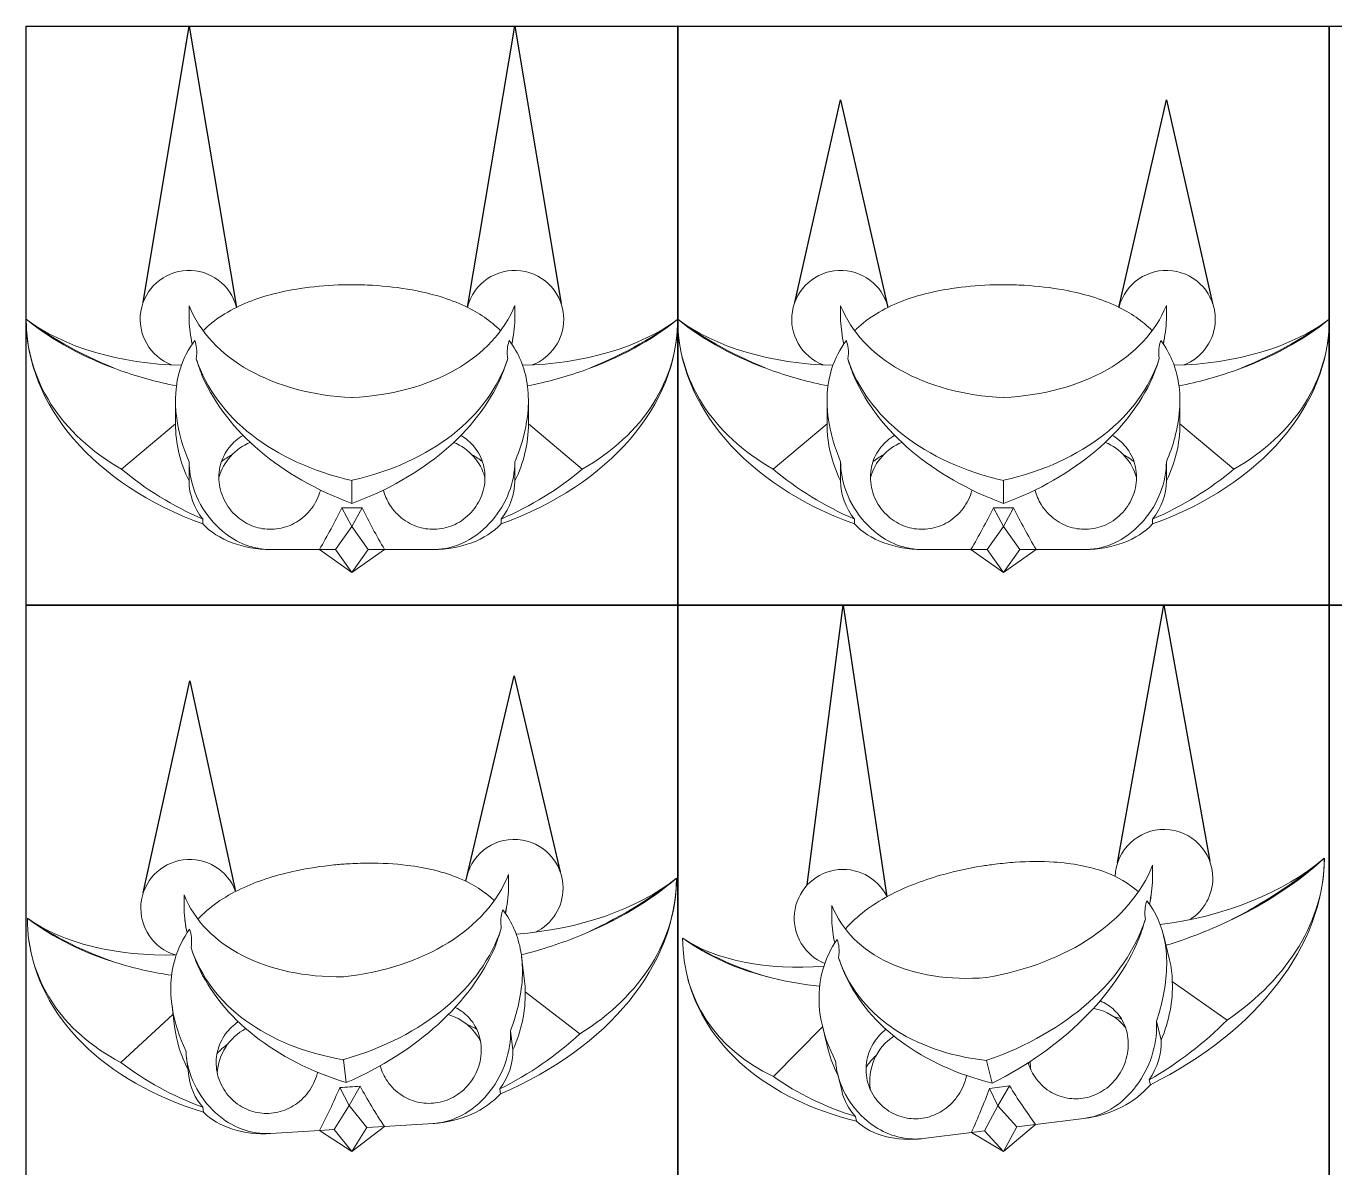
# Model space of a CAD drawing. Header units: inches. Extents: x -100 to 120, y -116 to 15.
# Drawn here: x -77.69 to -37.52, y -97.79 to -62.74 of the extents above; entities that cross this region are included whole.
import ezdxf

# ---------------------------------------------------------------- set-up
doc = ezdxf.new("R2010")
doc.units = ezdxf.units.IN
doc.header["$MEASUREMENT"] = 0

msp = doc.modelspace()

# ---------------------------------------------------------------- linework, layer by layer
for p, q in [((-74.099, -71.219), (-72.69, -62.737)), ((-72.69, -62.737), (-71.237, -71.371)), ((-64.146, -71.371), (-62.69, -62.737)), ((-62.69, -62.737), (-61.272, -71.251)), ((-54.099, -71.219), (-52.69, -64.996)), ((-52.69, -64.996), (-51.237, -71.371)), ((-44.146, -71.371), (-42.69, -64.996)), ((-42.69, -64.996), (-41.272, -71.251)), ((-53.713, -89.107), (-52.615, -80.515)), ((-52.615, -80.515), (-51.268, -89.469)), ((-44.192, -88.433), (-42.767, -80.515)), ((-42.767, -80.515), (-41.36, -88.381)), ((-64.195, -88.993), (-62.71, -82.688)), ((-62.71, -82.688), (-61.297, -88.704)), ((-74.096, -89.352), (-72.672, -82.842)), ((-72.672, -82.842), (-71.263, -89.308))]:
    msp.add_line(p, q)
at = {"color": 0, "linetype": 'Continuous', "lineweight": 0, "extrusion": (1.3e-15, 0.707107, 0.707107)}
for p, q in [((-72.691, -71.321), (-72.69, -71.772)), ((-62.69, -71.747), (-62.691, -71.312)), ((-52.691, -71.321), (-52.69, -71.772)), ((-42.69, -71.747), (-42.691, -71.312)), ((-73.108, -74.945), (-73.108, -74.236)), ((-62.274, -74.945), (-62.274, -74.236)), ((-53.108, -74.945), (-53.108, -74.236)), ((-42.274, -74.945), (-42.274, -74.236)), ((-73.108, -74.945), (-74.762, -76.339)), ((-60.62, -76.339), (-62.274, -74.945)), ((-53.108, -74.945), (-54.762, -76.339)), ((-40.62, -76.339), (-42.274, -74.945)), ((-72.691, -76.701), (-72.691, -76.11)), ((-62.691, -76.701), (-62.691, -76.11)), ((-52.691, -76.701), (-52.691, -76.11)), ((-42.691, -76.701), (-42.691, -76.11)), ((-67.691, -77.394), (-67.691, -76.688)), ((-47.691, -77.394), (-47.691, -76.688)), ((-72.268, -77.873), (-72.268, -78.024)), ((-68.002, -77.529), (-67.691, -78.101)), ((-67.691, -78.101), (-67.38, -77.529)), ((-63.114, -78.024), (-63.114, -77.873)), ((-52.268, -77.873), (-52.268, -78.024)), ((-48.002, -77.529), (-47.691, -78.101)), ((-47.691, -78.101), (-47.38, -77.529)), ((-43.114, -78.024), (-43.114, -77.873)), ((-67.691, -78.101), (-68.191, -78.808)), ((-67.191, -78.808), (-67.691, -78.101)), ((-47.691, -78.101), (-48.191, -78.808)), ((-47.191, -78.808), (-47.691, -78.101)), ((-70.191, -78.808), (-68.691, -78.808)), ((-68.691, -78.808), (-68.191, -78.808)), ((-67.691, -79.515), (-68.691, -78.808)), ((-68.191, -78.808), (-67.691, -79.515)), ((-67.691, -79.515), (-67.191, -78.808)), ((-66.691, -78.808), (-67.691, -79.515)), ((-67.191, -78.808), (-66.691, -78.808)), ((-66.691, -78.808), (-65.191, -78.808)), ((-50.191, -78.808), (-48.691, -78.808)), ((-48.691, -78.808), (-48.191, -78.808)), ((-47.691, -79.515), (-48.691, -78.808)), ((-48.191, -78.808), (-47.691, -79.515)), ((-47.691, -79.515), (-47.191, -78.808)), ((-46.691, -78.808), (-47.691, -79.515)), ((-47.191, -78.808), (-46.691, -78.808)), ((-46.691, -78.808), (-45.191, -78.808)), ((-43.114, -88.932), (-43.114, -88.498)), ((-62.884, -89.222), (-62.884, -88.787)), ((-72.846, -89.413), (-72.846, -89.864)), ((-52.962, -89.735), (-52.962, -90.186)), ((-72.816, -90.202), (-72.817, -90.198)), ((-77.615, -90.743), (-77.616, -90.738)), ((-42.591, -91.411), (-42.783, -90.64)), ((-62.393, -92.057), (-62.486, -91.304)), ((-57.394, -91.935), (-57.399, -91.915)), ((-60.696, -93.683), (-62.372, -92.391)), ((-40.825, -93.255), (-42.51, -92.067)), ((-73.136, -93.454), (-73.223, -92.749)), ((-73.182, -93.076), (-74.784, -94.555)), ((-62.752, -94.172), (-62.825, -93.583)), ((-53.244, -93.464), (-54.752, -94.992)), ((-53.069, -94.167), (-53.239, -93.484)), ((-42.85, -93.87), (-42.996, -93.288)), ((-72.701, -94.971), (-72.77, -94.412)), ((-67.865, -95.177), (-67.952, -94.475)), ((-48.038, -95.194), (-48.212, -94.499)), ((-52.648, -95.453), (-52.778, -94.933)), ((-43.183, -95.24), (-43.22, -95.092)), ((-68.061, -95.328), (-67.778, -95.882)), ((-67.778, -95.882), (-67.441, -95.29)), ((-63.131, -95.52), (-63.15, -95.37)), ((-48.117, -95.353), (-47.865, -95.89)), ((-47.865, -95.89), (-47.504, -95.276)), ((-72.27, -95.934), (-72.251, -96.084)), ((-67.778, -95.882), (-68.233, -96.618)), ((-67.237, -96.557), (-67.778, -95.882)), ((-47.865, -95.89), (-48.27, -96.653)), ((-47.286, -96.53), (-47.865, -95.89)), ((-52.236, -96.216), (-52.199, -96.364)), ((-46.706, -96.463), (-45.229, -96.279)), ((-70.182, -96.74), (-68.687, -96.648)), ((-68.687, -96.648), (-68.233, -96.618)), ((-67.691, -97.293), (-68.687, -96.648)), ((-68.233, -96.618), (-67.691, -97.293)), ((-66.695, -96.525), (-67.691, -97.293)), ((-67.691, -97.293), (-67.237, -96.557)), ((-67.237, -96.557), (-66.695, -96.525)), ((-66.695, -96.525), (-65.201, -96.432)), ((-50.153, -96.893), (-48.676, -96.709)), ((-48.676, -96.709), (-48.27, -96.653)), ((-47.691, -97.293), (-48.676, -96.709)), ((-48.27, -96.653), (-47.691, -97.293)), ((-46.706, -96.463), (-47.691, -97.293)), ((-47.691, -97.293), (-47.286, -96.53)), ((-47.286, -96.53), (-46.706, -96.463))]:
    msp.add_line(p, q, dxfattribs=at)
for points in [[(-77.691, -62.737), (-57.691, -62.737), (-57.691, -80.515), (-77.691, -80.515)], [(-57.691, -62.737), (-37.691, -62.737), (-37.691, -80.515), (-57.691, -80.515)], [(-37.691, -62.737), (-17.691, -62.737), (-17.691, -80.515), (-37.691, -80.515)], [(-77.691, -80.515), (-57.691, -80.515), (-57.691, -98.293), (-77.691, -98.293)], [(-57.691, -80.515), (-37.691, -80.515), (-37.691, -98.293), (-57.691, -98.293)], [(-37.691, -80.515), (-17.691, -80.515), (-17.691, -98.293), (-37.691, -98.293)]]:
    msp.add_lwpolyline(points, close=True)
at = {"color": 0, "linetype": 'Continuous', "lineweight": 0}
for centre, radius, start, end in [((-72.691, -71.737), 1.5, 14.1311, 249.0908), ((-62.691, -71.737), 1.5, 0, 165.8689), ((-52.691, -71.737), 1.5, 14.1311, 249.0908), ((-42.691, -71.737), 1.5, 0, 165.8689), ((-62.691, -71.737), 1.5, 290.9092, 0), ((-42.691, -71.737), 1.5, 290.9092, 0), ((-70.191, -77.04), 1.644, 112.2222, 164.4291), ((-65.191, -77.04), 1.644, 15.5709, 67.7791), ((-50.191, -77.04), 1.644, 112.2222, 164.4291), ((-45.191, -77.04), 1.644, 15.5709, 67.7791), ((-42.767, -88.901), 1.5, 0, 177.7785), ((-62.71, -89.207), 1.5, 0, 171.7896), ((-72.672, -89.823), 1.5, 20.0767, 252.8097), ((-52.615, -90.129), 1.5, 26.1148, 248.0112), ((-42.767, -88.901), 1.5, 301.8441, 0), ((-62.71, -89.207), 1.5, 295.8148, 0), ((-65.201, -94.664), 1.644, 27.6283, 73.516), ((-45.229, -94.512), 1.644, 38.7392, 79.4387), ((-70.182, -94.973), 1.644, 117.7905, 177.0461), ((-50.153, -95.125), 1.644, 123.2046, 189.5262), ((-45.229, -94.512), 1.644, 180.4961, 189.5262)]:
    msp.add_arc(centre, radius, start, end, dxfattribs=at)
for centre, major_axis, ratio, start_param, end_param in [((-65.851, -69.04), (-6.969, -1.901), 0.681008, 0.081476, 1.12442), ((-69.525, -69.049), (6.957, -1.896), 0.680688, 5.158974, 6.204446), ((-45.851, -69.04), (-6.969, -1.901), 0.681008, 0.081476, 1.12442), ((-49.525, -69.049), (6.957, -1.896), 0.680688, 5.158974, 6.204446), ((-67.691, -71.737), (10, 0), 0.707107, 3.141593, 4.236941), ((-67.691, -70.379), (9.843, 2.585), 0.682742, 2.964142, 3.74954), ((-72.691, -69.616), (-6.25, 0), 0.565685, 0.643501, 1.532969), ((-67.691, -67.495), (12.5, 0), 0.565685, 3.785094, 4.108983), ((-67.691, -65.075), (12.304, 3.232), 0.682742, 3.607643, 3.931532), ((-63.343, -71.538), (-9.353, 0), 0.707107, 0.035392, 0.14589), ((-63.343, -70.216), (-9.196, -2.509), 0.681008, 6.134867, 6.246928), ((-67.691, -71.737), (10, 0), 0.707107, 5.187837, 6.283185), ((-72.04, -70.215), (9.198, -2.507), 0.680688, 0.03581, 0.151875), ((-72.04, -71.538), (9.355, 0), 0.707107, 6.137162, 6.251596), ((-62.691, -69.616), (-6.25, 0), 0.565685, 1.608624, 2.498092), ((-67.691, -70.379), (9.843, -2.585), 0.682742, 5.675238, 6.460636), ((-67.691, -67.495), (12.5, 0), 0.565685, 5.315794, 5.639684), ((-67.691, -65.075), (12.304, -3.232), 0.682742, 5.493246, 5.817135), ((-47.691, -71.737), (10, 0), 0.707107, 3.141593, 4.236941), ((-47.691, -70.379), (9.843, 2.585), 0.682742, 2.964142, 3.74954), ((-52.691, -69.616), (-6.25, 0), 0.565685, 0.643501, 1.532969), ((-47.691, -67.495), (12.5, 0), 0.565685, 3.785094, 4.108983), ((-47.691, -65.075), (12.304, 3.232), 0.682742, 3.607643, 3.931532), ((-43.343, -71.538), (-9.353, 0), 0.707107, 0.035392, 0.14589), ((-43.343, -70.216), (-9.196, -2.509), 0.681008, 6.134867, 6.246928), ((-47.691, -71.737), (10, 0), 0.707107, 5.187837, 6.283185), ((-52.04, -70.215), (9.198, -2.507), 0.680688, 0.03581, 0.151875), ((-52.04, -71.538), (9.355, 0), 0.707107, 6.137162, 6.251596), ((-42.691, -69.616), (-6.25, 0), 0.565685, 1.608624, 2.498092), ((-47.691, -70.379), (9.843, -2.585), 0.682742, 5.675238, 6.460636), ((-47.691, -67.495), (12.5, 0), 0.565685, 5.315794, 5.639684), ((-47.691, -65.075), (12.304, -3.232), 0.682742, 5.493246, 5.817135), ((-63.343, -70.216), (-9.196, -2.509), 0.681008, 0.037169, 0.903586), ((-72.04, -70.215), (9.198, -2.507), 0.680688, 5.3807, 6.24752), ((-43.343, -70.216), (-9.196, -2.509), 0.681008, 0.037169, 0.903586), ((-52.04, -70.215), (9.198, -2.507), 0.680688, 5.3807, 6.24752), ((-67.691, -65.075), (12.304, 3.232), 0.682742, 3.931532, 4.089316), ((-67.691, -65.075), (12.304, -3.232), 0.682742, 5.335462, 5.493246), ((-47.691, -65.075), (12.304, 3.232), 0.682742, 3.931532, 4.089316), ((-47.691, -65.075), (12.304, -3.232), 0.682742, 5.335462, 5.493246), ((-63.343, -71.538), (-9.353, 0), 0.707107, 0.304579, 1.087296), ((-72.04, -71.538), (9.355, 0), 0.707107, 5.195932, 5.978536), ((-43.343, -71.538), (-9.353, 0), 0.707107, 0.304579, 1.087296), ((-52.04, -71.538), (9.355, 0), 0.707107, 5.195932, 5.978536), ((-69.525, -69.567), (6.957, 1.898), 0.681008, 4.790882, 4.791801), ((-49.525, -69.567), (6.957, 1.898), 0.681008, 4.790882, 4.791801), ((-67.691, -74.945), (-5.417, 0), 0.842968, 0, 0.394791), ((-67.691, -74.945), (-5.417, 0), 0.842968, 2.746802, 3.141593), ((-47.691, -74.945), (-5.417, 0), 0.842968, 0, 0.394791), ((-47.691, -74.945), (-5.417, 0), 0.842968, 2.746802, 3.141593), ((-70.191, -77.04), (2, 0), 0.707107, 2.205321, 2.423085), ((-65.191, -77.04), (2, 0), 0.707107, 0.718508, 0.936272), ((-50.191, -77.04), (2, 0), 0.707107, 2.205321, 2.423085), ((-45.191, -77.04), (2, 0), 0.707107, 0.718508, 0.936272), ((-67.691, -70.379), (10, 0), 0.842968, 3.926991, 4.236941), ((-70.191, -76.701), (2.5, 0), 0.842968, 3.141593, 3.73158), ((-72.04, -71.446), (9.197, 2.509), 0.681008, 5.012222, 5.013527), ((-67.691, -70.379), (10, 0), 0.842968, 5.187837, 5.497787), ((-65.191, -76.701), (2.5, 0), 0.842968, 5.693198, 6.283185), ((-47.691, -70.379), (10, 0), 0.842968, 3.926991, 4.236941), ((-50.191, -76.701), (2.5, 0), 0.842968, 3.141593, 3.73158), ((-52.04, -71.446), (9.197, 2.509), 0.681008, 5.012222, 5.013527), ((-47.691, -70.379), (10, 0), 0.842968, 5.187837, 5.497787), ((-45.191, -76.701), (2.5, 0), 0.842968, 5.693198, 6.283185), ((-70.191, -77.04), (-2.5, 0), 0.707107, 0.589988, 1.570796), ((-65.191, -77.04), (2.5, 0), 0.707107, 4.712389, 5.693198), ((-50.191, -77.04), (-2.5, 0), 0.707107, 0.589988, 1.570796), ((-45.191, -77.04), (2.5, 0), 0.707107, 4.712389, 5.693198), ((-47.691, -89.515), (9.703, 2.42), 0.696364, 5.015903, 6.111252), ((-42.637, -86.772), (-6.117, -1.297), 0.55446, 1.414181, 2.345823), ((-48.025, -88.177), (10.181, -0.213), 0.69433, 5.512286, 6.297684), ((-47.431, -85.256), (12.234, 2.594), 0.55446, 5.163526, 5.487416), ((-48.025, -82.874), (12.726, -0.266), 0.69433, 5.330293, 5.654183), ((-50.082, -87.088), (7.213, -0.224), 0.693038, 4.996997, 6.042469), ((-69.812, -86.949), (7.134, -1.074), 0.689316, 5.078896, 6.124368), ((-67.691, -89.515), (9.924, 1.228), 0.704416, 5.100901, 6.196249), ((-62.645, -87.084), (-6.216, -0.655), 0.562869, 1.510712, 2.421311), ((-67.859, -88.162), (10.082, -1.417), 0.691003, 5.594633, 6.380031), ((-67.56, -85.269), (12.432, 1.311), 0.562869, 5.239014, 5.562904), ((-67.859, -82.858), (12.602, -1.772), 0.691003, 5.41264, 5.73653), ((-52.646, -88.569), (9.535, -0.296), 0.693038, 6.156381, 6.273083), ((-52.321, -89.871), (9.077, 2.263), 0.696364, 5.964017, 6.079663), ((-66.151, -86.713), (-6.703, -2.679), 0.667448, 0.004533, 1.047478), ((-72.361, -88.272), (9.431, -1.42), 0.689316, 6.238595, 6.354982), ((-72.198, -89.589), (9.284, 1.149), 0.704416, 6.049615, 6.16466), ((-63.697, -87.737), (-8.845, -3.535), 0.667448, 6.057924, 6.169637), ((-46.464, -86.628), (-6.364, -3.396), 0.648958, 6.215067, 7.258012), ((-67.859, -88.162), (9.478, 3.689), 0.669531, 2.886642, 3.67204), ((-72.607, -87.7), (-6.216, -0.655), 0.562869, 0.566721, 1.434629), ((-67.56, -85.269), (12.432, 1.311), 0.562869, 3.708314, 4.032203), ((-67.859, -82.858), (11.847, 4.612), 0.669531, 3.530143, 3.854033), ((-63.534, -89.054), (-9.282, -1.148), 0.704416, 0, 0.058324), ((-44.081, -87.502), (-8.397, -4.481), 0.648958, 5.985273, 6.096617), ((-52.646, -88.569), (9.535, -0.296), 0.693038, 5.218723, 6.085542), ((-48.025, -82.874), (12.726, -0.266), 0.69433, 5.158265, 5.330293), ((-67.691, -89.515), (9.924, 1.228), 0.704416, 3.141593, 4.150005), ((-72.361, -88.272), (9.431, -1.42), 0.689316, 5.300622, 6.167442), ((-67.859, -82.858), (12.602, -1.772), 0.691003, 5.246901, 5.41264), ((-48.025, -88.177), (9.007, 4.708), 0.65137, 2.813414, 3.598812), ((-52.485, -88), (-6.117, -1.297), 0.55446, 0.491233, 1.336801), ((-47.431, -85.256), (12.234, 2.594), 0.55446, 3.632825, 3.956715), ((-48.025, -82.874), (11.258, 5.885), 0.65137, 3.456915, 3.780805), ((-52.321, -89.871), (9.077, 2.263), 0.696364, 5.023998, 5.806602), ((-63.697, -87.737), (-8.845, -3.535), 0.667448, 6.243412, 7.109829), ((-72.198, -89.589), (9.284, 1.149), 0.704416, 5.108996, 5.8916), ((-67.859, -82.858), (11.847, 4.612), 0.669531, 3.854033, 4.00347), ((-63.534, -89.054), (-9.282, -1.148), 0.704416, 0.217643, 1.00036), ((-44.081, -87.502), (-8.397, -4.481), 0.648958, 6.17076, 7.037178), ((-48.025, -92.007), (-5.515, 0.115), 0.69433, 3.156092, 3.328025), ((-69.748, -87.465), (6.692, 2.674), 0.667448, 4.713939, 4.714858), ((-47.691, -89.515), (9.703, 2.42), 0.696364, 3.141593, 4.065007), ((-48.025, -82.874), (11.258, 5.885), 0.65137, 3.780805, 3.92135), ((-43.756, -88.804), (-9.075, -2.263), 0.696364, 0.132646, 0.915363), ((-49.955, -87.599), (6.353, 3.39), 0.648958, 4.641288, 4.642207), ((-67.768, -92.725), (-5.346, -0.881), 0.839878, 2.626082, 3.020874), ((-67.859, -91.992), (-5.461, 0.768), 0.691003, 3.238438, 3.325374), ((-47.844, -92.732), (-5.145, -1.709), 0.830728, 2.511454, 2.906245), ((-45.229, -94.512), (1.941, 0.484), 0.696364, 0.769756, 0.916505), ((-67.768, -92.725), (-5.346, -0.881), 0.839878, 6.249402, 6.551452), ((-65.201, -94.664), (1.985, 0.246), 0.704416, 0.74771, 0.931159), ((-48.025, -88.177), (9.499, 3.155), 0.830728, 4.95249, 5.26244), ((-70.182, -94.973), (1.985, 0.246), 0.704416, 2.210434, 2.459352), ((-67.859, -88.162), (9.869, 1.626), 0.839878, 5.067118, 5.377068), ((-45.313, -94.177), (2.375, 0.789), 0.830728, 5.45785, 6.047838), ((-65.242, -94.326), (2.467, 0.407), 0.839878, 5.572479, 6.162466), ((-47.844, -92.732), (-5.145, -1.709), 0.830728, 6.219772, 6.409397), ((-50.153, -95.125), (1.941, 0.484), 0.696364, 2.225088, 2.501133), ((-67.859, -88.162), (9.869, 1.626), 0.839878, 3.806272, 4.116222), ((-72.209, -89.498), (8.847, 3.536), 0.667448, 4.935279, 4.936584), ((-52.344, -89.781), (8.398, 4.481), 0.648958, 4.862628, 4.863933), ((-70.223, -94.634), (2.467, 0.407), 0.839878, 3.10781, 3.610861), ((-48.025, -88.177), (9.499, 3.155), 0.830728, 3.691644, 4.001594), ((-65.201, -94.664), (2.481, 0.307), 0.704416, 4.625453, 5.606262), ((-50.237, -94.791), (2.375, 0.789), 0.830728, 3.078179, 3.496233), ((-45.229, -94.512), (2.426, 0.605), 0.696364, 4.540455, 5.521264), ((-70.182, -94.973), (-2.481, -0.307), 0.704416, 0.503052, 1.48386), ((-50.153, -95.125), (-2.426, -0.605), 0.696364, 0.418054, 1.398863)]:
    msp.add_ellipse(centre, major_axis=major_axis, ratio=ratio, start_param=start_param, end_param=end_param, dxfattribs=at)
for points, knots in [([(-67.691, -70.677), (-67.832, -70.677), (-67.973, -70.679), (-68.509, -70.699), (-68.899, -70.735), (-69.844, -70.879), (-70.378, -71.013), (-71.384, -71.412), (-71.839, -71.686), (-72.22, -72.052), (-72.239, -72.071), (-72.258, -72.09)], [14.324597, 14.324597, 14.324597, 14.324597, 14.74665, 14.74665, 15.93184, 15.93184, 17.714757, 17.714757, 19.670927, 19.670927, 19.776899, 19.776899, 19.776899, 19.776899]), ([(-63.126, -72.089), (-63.424, -71.787), (-63.792, -71.538), (-64.699, -71.109), (-65.248, -70.945), (-66.234, -70.765), (-66.643, -70.718), (-67.269, -70.682), (-67.48, -70.677), (-67.691, -70.677)], [8.873057, 8.873057, 8.873057, 8.873057, 10.541402, 10.541402, 12.437753, 12.437753, 13.692559, 13.692559, 14.324597, 14.324597, 14.324597, 14.324597]), ([(-47.691, -70.677), (-47.832, -70.677), (-47.973, -70.679), (-48.509, -70.699), (-48.899, -70.735), (-49.844, -70.879), (-50.378, -71.013), (-51.384, -71.412), (-51.839, -71.686), (-52.22, -72.052), (-52.239, -72.071), (-52.258, -72.09)], [14.324597, 14.324597, 14.324597, 14.324597, 14.74665, 14.74665, 15.93184, 15.93184, 17.714757, 17.714757, 19.670927, 19.670927, 19.776899, 19.776899, 19.776899, 19.776899]), ([(-43.126, -72.089), (-43.424, -71.787), (-43.792, -71.538), (-44.699, -71.109), (-45.248, -70.945), (-46.234, -70.765), (-46.643, -70.718), (-47.269, -70.682), (-47.48, -70.677), (-47.691, -70.677)], [8.873057, 8.873057, 8.873057, 8.873057, 10.541402, 10.541402, 12.437753, 12.437753, 13.692559, 13.692559, 14.324597, 14.324597, 14.324597, 14.324597]), ([(-72.515, -72.387), (-72.714, -72.65), (-72.866, -72.943), (-73.11, -73.729), (-73.143, -74.237), (-73.011, -75.215), (-72.881, -75.666), (-72.691, -76.11)], [20.296545, 20.296545, 20.296545, 20.296545, 21.615876, 21.615876, 23.516474, 23.516474, 25.083093, 25.083093, 25.083093, 25.083093]), ([(-72.469, -72.956), (-72.45, -72.846), (-72.447, -72.737), (-72.469, -72.546), (-72.488, -72.465), (-72.515, -72.387)], [-1.4838967, -1.4838967, -1.4838967, -1.4838967, -1.0188714, -1.0188714, -0.6566766, -0.6566766, -0.6566766, -0.6566766]), ([(-62.864, -72.39), (-62.868, -72.401), (-62.871, -72.411), (-62.92, -72.568), (-62.935, -72.719), (-62.916, -72.9), (-62.913, -72.922), (-62.909, -72.944)], [-1.727029, -1.727029, -1.727029, -1.727029, -1.6792943, -1.6792943, -1.0179735, -1.0179735, -0.9239678, -0.9239678, -0.9239678, -0.9239678]), ([(-62.691, -76.11), (-62.587, -75.867), (-62.501, -75.622), (-62.278, -74.798), (-62.233, -74.233), (-62.391, -73.213), (-62.576, -72.771), (-62.864, -72.39)], [3.565412, 3.565412, 3.565412, 3.565412, 4.42037, 4.42037, 6.444041, 6.444041, 8.346055, 8.346055, 8.346055, 8.346055]), ([(-52.515, -72.387), (-52.714, -72.65), (-52.866, -72.943), (-53.11, -73.729), (-53.143, -74.237), (-53.011, -75.215), (-52.881, -75.666), (-52.691, -76.11)], [20.296545, 20.296545, 20.296545, 20.296545, 21.615876, 21.615876, 23.516474, 23.516474, 25.083093, 25.083093, 25.083093, 25.083093]), ([(-52.469, -72.956), (-52.45, -72.846), (-52.447, -72.737), (-52.469, -72.546), (-52.488, -72.465), (-52.515, -72.387)], [-1.4838967, -1.4838967, -1.4838967, -1.4838967, -1.0188714, -1.0188714, -0.6566766, -0.6566766, -0.6566766, -0.6566766]), ([(-42.864, -72.39), (-42.868, -72.401), (-42.871, -72.411), (-42.92, -72.568), (-42.935, -72.719), (-42.916, -72.9), (-42.913, -72.922), (-42.909, -72.944)], [-1.727029, -1.727029, -1.727029, -1.727029, -1.6792943, -1.6792943, -1.0179735, -1.0179735, -0.9239678, -0.9239678, -0.9239678, -0.9239678]), ([(-42.691, -76.11), (-42.587, -75.867), (-42.501, -75.622), (-42.278, -74.798), (-42.233, -74.233), (-42.391, -73.213), (-42.576, -72.771), (-42.864, -72.39)], [3.565412, 3.565412, 3.565412, 3.565412, 4.42037, 4.42037, 6.444041, 6.444041, 8.346055, 8.346055, 8.346055, 8.346055]), ([(-68.658, -76.981), (-68.665, -77.01), (-68.674, -77.04), (-68.746, -77.264), (-68.846, -77.448), (-69.113, -77.769), (-69.276, -77.904), (-69.632, -78.094), (-69.818, -78.153), (-70.198, -78.198), (-70.387, -78.186), (-70.762, -78.09), (-70.944, -78.004), (-71.278, -77.763), (-71.423, -77.605), (-71.65, -77.239), (-71.725, -77.031), (-71.789, -76.609), (-71.778, -76.397), (-71.671, -76.004), (-71.58, -75.824), (-71.339, -75.523), (-71.197, -75.4), (-71.032, -75.304)], [-6.437347, -6.437347, -6.437347, -6.437347, -6.340288, -6.340288, -5.695023, -5.695023, -5.057774, -5.057774, -4.47528, -4.47528, -3.910081, -3.910081, -3.309476, -3.309476, -2.659144, -2.659144, -1.973982, -1.973982, -1.29621, -1.29621, -0.646635, -0.646635, -0.052693, -0.052693, -0.052693, -0.052693]), ([(-64.35, -75.304), (-64.29, -75.339), (-64.233, -75.378), (-64.027, -75.537), (-63.903, -75.679), (-63.701, -76.023), (-63.636, -76.227), (-63.604, -76.544), (-63.605, -76.651), (-63.628, -76.862), (-63.651, -76.967), (-63.746, -77.264), (-63.846, -77.448), (-64.113, -77.769), (-64.276, -77.904), (-64.632, -78.094), (-64.818, -78.153), (-65.198, -78.198), (-65.387, -78.186), (-65.762, -78.09), (-65.944, -78.004), (-66.278, -77.763), (-66.423, -77.605), (-66.62, -77.287), (-66.684, -77.136), (-66.724, -76.981)], [-8.532519, -8.532519, -8.532519, -8.532519, -8.315113, -8.315113, -7.711953, -7.711953, -7.021986, -7.021986, -6.67905, -6.67905, -6.340288, -6.340288, -5.695023, -5.695023, -5.057774, -5.057774, -4.47528, -4.47528, -3.910081, -3.910081, -3.309476, -3.309476, -2.659144, -2.659144, -2.149002, -2.149002, -2.149002, -2.149002]), ([(-48.658, -76.981), (-48.665, -77.01), (-48.674, -77.04), (-48.746, -77.264), (-48.846, -77.448), (-49.113, -77.769), (-49.276, -77.904), (-49.632, -78.094), (-49.818, -78.153), (-50.198, -78.198), (-50.387, -78.186), (-50.762, -78.09), (-50.944, -78.004), (-51.278, -77.763), (-51.423, -77.605), (-51.65, -77.239), (-51.725, -77.031), (-51.789, -76.609), (-51.778, -76.397), (-51.671, -76.004), (-51.58, -75.824), (-51.339, -75.523), (-51.197, -75.4), (-51.032, -75.304)], [-6.437347, -6.437347, -6.437347, -6.437347, -6.340288, -6.340288, -5.695023, -5.695023, -5.057774, -5.057774, -4.47528, -4.47528, -3.910081, -3.910081, -3.309476, -3.309476, -2.659144, -2.659144, -1.973982, -1.973982, -1.29621, -1.29621, -0.646635, -0.646635, -0.052693, -0.052693, -0.052693, -0.052693]), ([(-44.35, -75.304), (-44.29, -75.339), (-44.233, -75.378), (-44.027, -75.537), (-43.903, -75.679), (-43.701, -76.023), (-43.636, -76.227), (-43.604, -76.544), (-43.605, -76.651), (-43.628, -76.862), (-43.651, -76.967), (-43.746, -77.264), (-43.846, -77.448), (-44.113, -77.769), (-44.276, -77.904), (-44.632, -78.094), (-44.818, -78.153), (-45.198, -78.198), (-45.387, -78.186), (-45.762, -78.09), (-45.944, -78.004), (-46.278, -77.763), (-46.423, -77.605), (-46.62, -77.287), (-46.684, -77.136), (-46.724, -76.981)], [-8.532519, -8.532519, -8.532519, -8.532519, -8.315113, -8.315113, -7.711953, -7.711953, -7.021986, -7.021986, -6.67905, -6.67905, -6.340288, -6.340288, -5.695023, -5.695023, -5.057774, -5.057774, -4.47528, -4.47528, -3.910081, -3.910081, -3.309476, -3.309476, -2.659144, -2.659144, -2.149002, -2.149002, -2.149002, -2.149002]), ([(-72.691, -76.11), (-72.691, -76.245), (-72.68, -76.382), (-72.598, -76.873), (-72.464, -77.224), (-72.084, -77.841), (-71.844, -78.113), (-71.354, -78.483), (-71.126, -78.609), (-70.726, -78.745), (-70.565, -78.781), (-70.332, -78.805), (-70.262, -78.808), (-70.191, -78.808)], [12.175897, 12.175897, 12.175897, 12.175897, 12.621964, 12.621964, 13.778568, 13.778568, 14.860529, 14.860529, 15.638488, 15.638488, 16.131596, 16.131596, 16.342792, 16.342792, 16.342792, 16.342792]), ([(-65.191, -78.808), (-65.045, -78.808), (-64.9, -78.793), (-64.561, -78.721), (-64.371, -78.653), (-63.883, -78.402), (-63.612, -78.178), (-63.165, -77.657), (-62.99, -77.36), (-62.753, -76.743), (-62.691, -76.424), (-62.691, -76.11)], [16.342792, 16.342792, 16.342792, 16.342792, 16.780237, 16.780237, 17.384955, 17.384955, 18.43199, 18.43199, 19.47946, 19.47946, 20.510452, 20.510452, 20.510452, 20.510452]), ([(-45.191, -78.808), (-45.045, -78.808), (-44.9, -78.793), (-44.561, -78.721), (-44.371, -78.653), (-43.883, -78.402), (-43.612, -78.178), (-43.165, -77.657), (-42.99, -77.36), (-42.753, -76.743), (-42.691, -76.424), (-42.691, -76.11)], [16.342792, 16.342792, 16.342792, 16.342792, 16.780237, 16.780237, 17.384955, 17.384955, 18.43199, 18.43199, 19.47946, 19.47946, 20.510452, 20.510452, 20.510452, 20.510452]), ([(-67.822, -88.459), (-67.962, -88.467), (-68.103, -88.479), (-68.638, -88.532), (-69.028, -88.591), (-69.978, -88.794), (-70.516, -88.961), (-71.532, -89.422), (-71.993, -89.725), (-72.378, -90.116), (-72.399, -90.137), (-72.419, -90.159)], [14.324597, 14.324597, 14.324597, 14.324597, 14.74665, 14.74665, 15.93184, 15.93184, 17.714757, 17.714757, 19.670927, 19.670927, 19.784334, 19.784334, 19.784334, 19.784334]), ([(-63.322, -89.587), (-63.615, -89.305), (-63.974, -89.08), (-64.862, -88.707), (-65.403, -88.577), (-66.376, -88.457), (-66.78, -88.435), (-67.402, -88.438), (-67.612, -88.446), (-67.822, -88.459)], [8.880958, 8.880958, 8.880958, 8.880958, 10.541402, 10.541402, 12.437753, 12.437753, 13.692559, 13.692559, 14.324597, 14.324597, 14.324597, 14.324597]), ([(-47.952, -88.471), (-48.09, -88.488), (-48.23, -88.508), (-48.76, -88.594), (-49.147, -88.678), (-50.094, -88.938), (-50.633, -89.139), (-51.651, -89.663), (-52.114, -89.994), (-52.501, -90.41), (-52.523, -90.435), (-52.545, -90.459)], [14.324597, 14.324597, 14.324597, 14.324597, 14.74665, 14.74665, 15.93184, 15.93184, 17.714757, 17.714757, 19.670927, 19.670927, 19.791555, 19.791555, 19.791555, 19.791555]), ([(-43.552, -89.32), (-43.837, -89.058), (-44.185, -88.856), (-45.047, -88.538), (-45.574, -88.441), (-46.527, -88.381), (-46.924, -88.384), (-47.537, -88.425), (-47.744, -88.445), (-47.952, -88.471)], [8.889349, 8.889349, 8.889349, 8.889349, 10.541402, 10.541402, 12.437753, 12.437753, 13.692559, 13.692559, 14.324597, 14.324597, 14.324597, 14.324597]), ([(-63.06, -89.876), (-63.064, -89.887), (-63.067, -89.898), (-63.116, -90.057), (-63.132, -90.21), (-63.112, -90.389), (-63.109, -90.411), (-63.106, -90.433)], [-1.727029, -1.727029, -1.727029, -1.727029, -1.6792943, -1.6792943, -1.0179735, -1.0179735, -0.9239678, -0.9239678, -0.9239678, -0.9239678]), ([(-62.825, -93.583), (-62.73, -93.334), (-62.652, -93.084), (-62.452, -92.247), (-62.419, -91.679), (-62.589, -90.67), (-62.775, -90.24), (-63.06, -89.876)], [3.565412, 3.565412, 3.565412, 3.565412, 4.42037, 4.42037, 6.444041, 6.444041, 8.346055, 8.346055, 8.346055, 8.346055]), ([(-43.291, -89.597), (-43.295, -89.608), (-43.298, -89.619), (-43.348, -89.782), (-43.363, -89.935), (-43.344, -90.113), (-43.341, -90.135), (-43.337, -90.157)], [-1.727029, -1.727029, -1.727029, -1.727029, -1.6792943, -1.6792943, -1.0179735, -1.0179735, -0.9239678, -0.9239678, -0.9239678, -0.9239678]), ([(-42.996, -93.288), (-42.91, -93.034), (-42.84, -92.779), (-42.666, -91.93), (-42.646, -91.361), (-42.827, -90.362), (-43.012, -89.944), (-43.291, -89.597)], [3.565412, 3.565412, 3.565412, 3.565412, 4.42037, 4.42037, 6.444041, 6.444041, 8.346055, 8.346055, 8.346055, 8.346055]), ([(-72.674, -90.467), (-72.874, -90.743), (-73.025, -91.045), (-73.263, -91.846), (-73.288, -92.357), (-73.134, -93.326), (-72.991, -93.768), (-72.787, -94.199)], [20.296545, 20.296545, 20.296545, 20.296545, 21.615876, 21.615876, 23.516474, 23.516474, 25.083093, 25.083093, 25.083093, 25.083093]), ([(-72.629, -91.034), (-72.611, -90.923), (-72.607, -90.814), (-72.629, -90.624), (-72.647, -90.544), (-72.674, -90.467)], [-1.4838967, -1.4838967, -1.4838967, -1.4838967, -1.0188714, -1.0188714, -0.6566766, -0.6566766, -0.6566766, -0.6566766]), ([(-52.795, -90.779), (-52.995, -91.067), (-53.144, -91.378), (-53.373, -92.194), (-53.39, -92.705), (-53.215, -93.664), (-53.061, -94.097), (-52.844, -94.516)], [20.296545, 20.296545, 20.296545, 20.296545, 21.615876, 21.615876, 23.516474, 23.516474, 25.083093, 25.083093, 25.083093, 25.083093]), ([(-52.751, -91.343), (-52.734, -91.23), (-52.73, -91.121), (-52.751, -90.932), (-52.769, -90.854), (-52.795, -90.779)], [-1.4838967, -1.4838967, -1.4838967, -1.4838967, -1.0188714, -1.0188714, -0.6566766, -0.6566766, -0.6566766, -0.6566766]), ([(-64.526, -92.869), (-64.456, -92.903), (-64.39, -92.942), (-64.174, -93.094), (-64.046, -93.228), (-63.834, -93.559), (-63.762, -93.758), (-63.719, -94.073), (-63.716, -94.18), (-63.731, -94.393), (-63.749, -94.498), (-63.833, -94.801), (-63.925, -94.991), (-64.176, -95.328), (-64.332, -95.473), (-64.679, -95.685), (-64.861, -95.755), (-65.237, -95.823), (-65.426, -95.822), (-65.805, -95.751), (-65.989, -95.676), (-66.333, -95.455), (-66.485, -95.307), (-66.703, -94.989), (-66.777, -94.828), (-66.823, -94.66)], [-8.559963, -8.559963, -8.559963, -8.559963, -8.315113, -8.315113, -7.711953, -7.711953, -7.021986, -7.021986, -6.67905, -6.67905, -6.340288, -6.340288, -5.695023, -5.695023, -5.057774, -5.057774, -4.47528, -4.47528, -3.910081, -3.910081, -3.309476, -3.309476, -2.659144, -2.659144, -2.102907, -2.102907, -2.102907, -2.102907]), ([(-65.201, -96.432), (-65.055, -96.423), (-64.912, -96.399), (-64.577, -96.307), (-64.392, -96.226), (-63.918, -95.946), (-63.658, -95.706), (-63.237, -95.158), (-63.075, -94.851), (-62.865, -94.219), (-62.814, -93.897), (-62.825, -93.583)], [16.342792, 16.342792, 16.342792, 16.342792, 16.780237, 16.780237, 17.384955, 17.384955, 18.43199, 18.43199, 19.47946, 19.47946, 20.510452, 20.510452, 20.510452, 20.510452]), ([(-48.822, -94.959), (-48.823, -94.966), (-48.825, -94.972), (-48.872, -95.18), (-48.956, -95.376), (-49.19, -95.728), (-49.338, -95.882), (-49.672, -96.115), (-49.849, -96.196), (-50.219, -96.288), (-50.406, -96.298), (-50.785, -96.25), (-50.972, -96.187), (-51.323, -95.988), (-51.48, -95.848), (-51.734, -95.512), (-51.825, -95.315), (-51.92, -94.902), (-51.924, -94.69), (-51.846, -94.285), (-51.769, -94.095), (-51.559, -93.779), (-51.439, -93.65), (-51.3, -93.54)], [-6.360838, -6.360838, -6.360838, -6.360838, -6.340288, -6.340288, -5.695023, -5.695023, -5.057774, -5.057774, -4.47528, -4.47528, -3.910081, -3.910081, -3.309476, -3.309476, -2.659144, -2.659144, -1.973982, -1.973982, -1.29621, -1.29621, -0.646635, -0.646635, -0.104205, -0.104205, -0.104205, -0.104205]), ([(-72.787, -94.199), (-72.782, -94.335), (-72.766, -94.47), (-72.666, -94.956), (-72.519, -95.298), (-72.113, -95.891), (-71.862, -96.148), (-71.356, -96.488), (-71.123, -96.599), (-70.717, -96.71), (-70.556, -96.736), (-70.322, -96.745), (-70.252, -96.745), (-70.182, -96.74)], [12.175897, 12.175897, 12.175897, 12.175897, 12.621964, 12.621964, 13.778568, 13.778568, 14.860529, 14.860529, 15.638488, 15.638488, 16.131596, 16.131596, 16.342792, 16.342792, 16.342792, 16.342792])]:
    msp.add_open_spline(points, degree=3, knots=knots, dxfattribs=at)
for points in [[(-72.266, -73.522), (-72.344, -73.329), (-72.412, -73.141), (-72.469, -72.956)], [(-62.909, -72.944), (-62.967, -73.132), (-63.036, -73.325), (-63.116, -73.522)], [(-52.266, -73.522), (-52.344, -73.329), (-52.412, -73.141), (-52.469, -72.956)], [(-42.909, -72.944), (-42.967, -73.132), (-43.036, -73.325), (-43.116, -73.522)], [(-68.002, -77.529), (-68.214, -77.957), (-68.445, -78.385), (-68.691, -78.808)], [(-67.38, -77.529), (-67.587, -77.529), (-67.795, -77.529), (-68.002, -77.529)], [(-48.002, -77.529), (-48.214, -77.957), (-48.445, -78.385), (-48.691, -78.808)], [(-47.38, -77.529), (-47.587, -77.529), (-47.795, -77.529), (-48.002, -77.529)], [(-52.543, -91.883), (-52.625, -91.701), (-52.694, -91.52), (-52.751, -91.343)], [(-68.061, -95.328), (-68.254, -95.769), (-68.464, -96.21), (-68.687, -96.648)], [(-67.441, -95.29), (-67.648, -95.302), (-67.854, -95.315), (-68.061, -95.328)], [(-48.117, -95.353), (-48.289, -95.805), (-48.476, -96.258), (-48.676, -96.709)], [(-47.504, -95.276), (-47.709, -95.302), (-47.913, -95.327), (-48.117, -95.353)], [(-46.706, -96.463), (-46.991, -96.073), (-47.259, -95.676), (-47.504, -95.276)]]:
    msp.add_open_spline(points, degree=3, dxfattribs=at)
at = {"color": 0, "linetype": 'Continuous', "lineweight": 0, "extrusion": (1e-15, 1.1e-15, -1)}
msp.add_open_spline([(-52.691, -76.11), (-52.691, -76.245), (-52.68, -76.382), (-52.598, -76.873), (-52.464, -77.224), (-52.084, -77.841), (-51.844, -78.113), (-51.354, -78.483), (-51.126, -78.609), (-50.726, -78.745), (-50.565, -78.781), (-50.332, -78.805), (-50.262, -78.808), (-50.191, -78.808)], degree=3, knots=[12.175897, 12.175897, 12.175897, 12.175897, 12.621964, 12.621964, 13.778568, 13.778568, 14.860529, 14.860529, 15.638488, 15.638488, 16.131596, 16.131596, 16.342792, 16.342792, 16.342792, 16.342792], dxfattribs=at)
at = {"color": 0, "linetype": 'Continuous', "lineweight": 0, "extrusion": (-2.7401e-12, -1.4778e-12, -1)}
for points in [[(-66.691, -78.808), (-66.937, -78.385), (-67.168, -77.957), (-67.38, -77.529)], [(-46.691, -78.808), (-46.937, -78.385), (-47.168, -77.957), (-47.38, -77.529)]]:
    msp.add_open_spline(points, degree=3, dxfattribs=at)
at = {"color": 0, "linetype": 'Continuous', "lineweight": 0, "extrusion": (3.2533e-12, -1.0631e-12, -1)}
msp.add_open_spline([(-43.337, -90.157), (-43.393, -90.352), (-43.458, -90.553), (-43.533, -90.76)], degree=3, dxfattribs=at)
at = {"color": 0, "linetype": 'Continuous', "lineweight": 0, "extrusion": (-1.7993e-12, 6.195e-13, -1)}
msp.add_open_spline([(-63.106, -90.433), (-63.163, -90.625), (-63.23, -90.822), (-63.308, -91.023)], degree=3, dxfattribs=at)
at = {"color": 0, "linetype": 'Continuous', "lineweight": 0, "extrusion": (-1.462e-13, -5.48e-14, -1)}
msp.add_open_spline([(-72.423, -91.587), (-72.503, -91.4), (-72.571, -91.215), (-72.629, -91.034)], degree=3, dxfattribs=at)
at = {"color": 0, "linetype": 'Continuous', "lineweight": 0, "extrusion": (2e-16, -5e-16, -1)}
msp.add_open_spline([(-44.727, -92.669), (-44.648, -92.7), (-44.574, -92.739), (-44.348, -92.882), (-44.217, -93.008), (-43.997, -93.325), (-43.918, -93.52), (-43.865, -93.832), (-43.857, -93.939), (-43.864, -94.152), (-43.878, -94.259), (-43.948, -94.566), (-44.031, -94.762), (-44.266, -95.114), (-44.414, -95.268), (-44.748, -95.501), (-44.925, -95.582), (-45.295, -95.674), (-45.482, -95.684), (-45.861, -95.636), (-46.048, -95.573), (-46.398, -95.374), (-46.555, -95.234), (-46.795, -94.917), (-46.88, -94.745), (-46.931, -94.563)], degree=3, knots=[-8.58897, -8.58897, -8.58897, -8.58897, -8.315113, -8.315113, -7.711953, -7.711953, -7.021986, -7.021986, -6.67905, -6.67905, -6.340288, -6.340288, -5.695023, -5.695023, -5.057774, -5.057774, -4.47528, -4.47528, -3.910081, -3.910081, -3.309476, -3.309476, -2.659144, -2.659144, -2.051397, -2.051397, -2.051397, -2.051397], dxfattribs=at)
at = {"color": 0, "linetype": 'Continuous', "lineweight": 0, "extrusion": (-1e-16, -4e-16, -1)}
msp.add_open_spline([(-68.746, -94.859), (-68.75, -94.876), (-68.754, -94.893), (-68.813, -95.109), (-68.906, -95.299), (-69.157, -95.637), (-69.313, -95.781), (-69.659, -95.993), (-69.842, -96.063), (-70.218, -96.131), (-70.407, -96.131), (-70.786, -96.059), (-70.97, -95.984), (-71.314, -95.764), (-71.466, -95.615), (-71.707, -95.263), (-71.791, -95.061), (-71.871, -94.643), (-71.867, -94.431), (-71.774, -94.031), (-71.69, -93.846), (-71.464, -93.536), (-71.332, -93.41), (-71.18, -93.306)], degree=3, knots=[-6.396532, -6.396532, -6.396532, -6.396532, -6.340288, -6.340288, -5.695023, -5.695023, -5.057774, -5.057774, -4.47528, -4.47528, -3.910081, -3.910081, -3.309476, -3.309476, -2.659144, -2.659144, -1.973982, -1.973982, -1.29621, -1.29621, -0.646635, -0.646635, -0.078873, -0.078873, -0.078873, -0.078873], dxfattribs=at)
at = {"color": 0, "linetype": 'Continuous', "lineweight": 0, "extrusion": (4.4e-15, -3.7e-15, -1)}
msp.add_open_spline([(-45.229, -96.279), (-45.085, -96.261), (-44.944, -96.228), (-44.617, -96.116), (-44.437, -96.024), (-43.981, -95.715), (-43.735, -95.459), (-43.343, -94.886), (-43.196, -94.569), (-43.012, -93.926), (-42.975, -93.6), (-42.996, -93.288)], degree=3, knots=[16.342792, 16.342792, 16.342792, 16.342792, 16.780237, 16.780237, 17.384955, 17.384955, 18.43199, 18.43199, 19.47946, 19.47946, 20.510452, 20.510452, 20.510452, 20.510452], dxfattribs=at)
at = {"color": 0, "linetype": 'Continuous', "lineweight": 0, "extrusion": (-6e-16, -8e-16, -1)}
msp.add_open_spline([(-52.844, -94.516), (-52.835, -94.651), (-52.814, -94.785), (-52.697, -95.264), (-52.537, -95.597), (-52.11, -96.164), (-51.849, -96.405), (-51.33, -96.713), (-51.094, -96.81), (-50.686, -96.896), (-50.524, -96.912), (-50.292, -96.907), (-50.222, -96.902), (-50.153, -96.893)], degree=3, knots=[12.175897, 12.175897, 12.175897, 12.175897, 12.621964, 12.621964, 13.778568, 13.778568, 14.860529, 14.860529, 15.638488, 15.638488, 16.131596, 16.131596, 16.342792, 16.342792, 16.342792, 16.342792], dxfattribs=at)
at = {"color": 0, "linetype": 'Continuous', "lineweight": 0, "extrusion": (1.01e-12, 6.113e-13, -1)}
msp.add_open_spline([(-66.695, -96.525), (-66.961, -96.117), (-67.212, -95.704), (-67.441, -95.29)], degree=3, dxfattribs=at)

doc.saveas('drawing.dxf')
